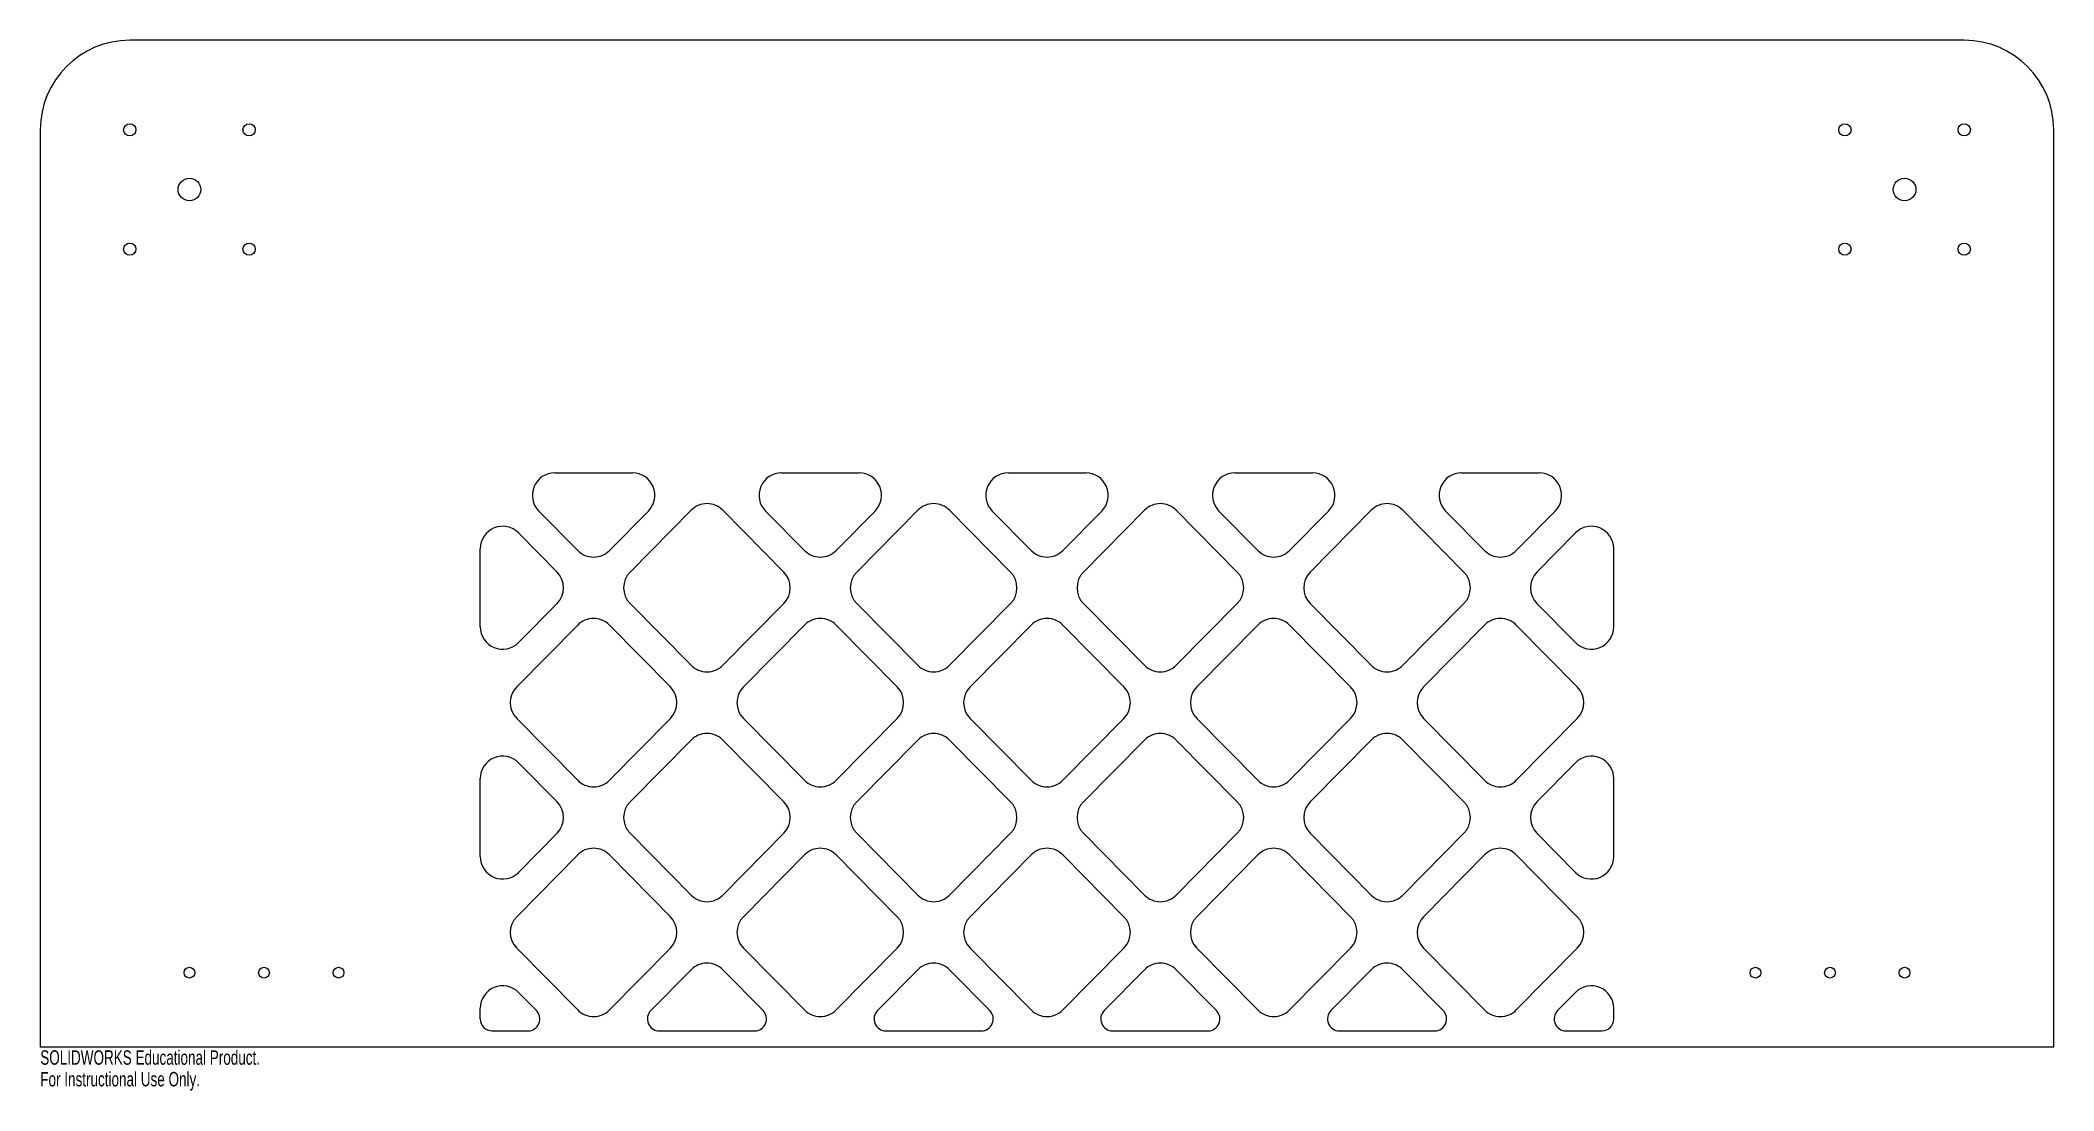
# Model space of a CAD drawing. Header units: millimetres. Extents: x -338 to 338, y -15 to 338.
import ezdxf

# ---------------------------------------------------------------- set-up
doc = ezdxf.new("R2010")
doc.units = ezdxf.units.MM
doc.styles.add('SLDTEXTSTYLE0', font='TXT', dxfattribs={"width": 0.7})

msp = doc.modelspace()

# ---------------------------------------------------------------- linework, layer by layer
at = {"color": 7, "linetype": 'Continuous', "lineweight": 25}
for p, q in [((307.5, 337.5), (-307.5, 337.5)), ((-337.5, 307.5), (-337.5, 0)), ((337.5, 0), (337.5, 307.5)), ((-165.03, 192.5), (-138.97, 192.5)), ((-89.03, 192.5), (-62.97, 192.5)), ((-13.03, 192.5), (13.03, 192.5)), ((62.97, 192.5), (89.03, 192.5)), ((138.97, 192.5), (165.03, 192.5)), ((-170.37, 179.73), (-157.34, 166.53)), ((-146.66, 166.53), (-133.63, 179.73)), ((-139.77, 159.27), (-119.34, 179.97)), ((-108.66, 179.97), (-88.23, 159.27)), ((-94.37, 179.73), (-81.34, 166.53)), ((-70.66, 166.53), (-57.63, 179.73)), ((-63.77, 159.27), (-43.34, 179.97)), ((-32.66, 179.97), (-12.23, 159.27)), ((-18.37, 179.73), (-5.34, 166.53)), ((5.34, 166.53), (18.37, 179.73)), ((12.23, 159.27), (32.66, 179.97)), ((43.34, 179.97), (63.77, 159.27)), ((57.63, 179.73), (70.66, 166.53)), ((81.34, 166.53), (94.37, 179.73)), ((88.23, 159.27), (108.66, 179.97)), ((119.34, 179.97), (139.77, 159.27)), ((133.63, 179.73), (146.66, 166.53)), ((157.34, 166.53), (170.37, 179.73)), ((-177.16, 172.38), (-164.23, 159.27)), ((164.23, 159.27), (177.16, 172.38)), ((-190, 140.89), (-190, 167.11)), ((190, 140.89), (190, 167.11)), ((-177.16, 135.62), (-164.23, 148.73)), ((-139.77, 148.73), (-119.34, 128.03)), ((-108.66, 128.03), (-88.23, 148.73)), ((-63.77, 148.73), (-43.34, 128.03)), ((-32.66, 128.03), (-12.23, 148.73)), ((12.23, 148.73), (32.66, 128.03)), ((43.34, 128.03), (63.77, 148.73)), ((88.23, 148.73), (108.66, 128.03)), ((119.34, 128.03), (139.77, 148.73)), ((164.23, 148.73), (177.16, 135.62)), ((-177.77, 120.77), (-157.34, 141.47)), ((-146.66, 141.47), (-126.23, 120.77)), ((-101.77, 120.77), (-81.34, 141.47)), ((-70.66, 141.47), (-50.23, 120.77)), ((-25.77, 120.77), (-5.34, 141.47)), ((5.34, 141.47), (25.77, 120.77)), ((50.23, 120.77), (70.66, 141.47)), ((81.34, 141.47), (101.77, 120.77)), ((126.23, 120.77), (146.66, 141.47)), ((157.34, 141.47), (177.77, 120.77)), ((-177.77, 110.23), (-157.34, 89.53)), ((-146.66, 89.53), (-126.23, 110.23)), ((-101.77, 110.23), (-81.34, 89.53)), ((-70.66, 89.53), (-50.23, 110.23)), ((-25.77, 110.23), (-5.34, 89.53)), ((5.34, 89.53), (25.77, 110.23)), ((50.23, 110.23), (70.66, 89.53)), ((81.34, 89.53), (101.77, 110.23)), ((126.23, 110.23), (146.66, 89.53)), ((157.34, 89.53), (177.77, 110.23)), ((-139.77, 82.27), (-119.34, 102.97)), ((-108.66, 102.97), (-88.23, 82.27)), ((-63.77, 82.27), (-43.34, 102.97)), ((-32.66, 102.97), (-12.23, 82.27)), ((12.23, 82.27), (32.66, 102.97)), ((43.34, 102.97), (63.77, 82.27)), ((88.23, 82.27), (108.66, 102.97)), ((119.34, 102.97), (139.77, 82.27)), ((-177.16, 95.38), (-164.23, 82.27)), ((164.23, 82.27), (177.16, 95.38)), ((-190, 63.89), (-190, 90.11)), ((190, 63.89), (190, 90.11)), ((-177.16, 58.62), (-164.23, 71.73)), ((-139.77, 71.73), (-119.34, 51.03)), ((-108.66, 51.03), (-88.23, 71.73)), ((-63.77, 71.73), (-43.34, 51.03)), ((-32.66, 51.03), (-12.23, 71.73)), ((12.23, 71.73), (32.66, 51.03)), ((43.34, 51.03), (63.77, 71.73)), ((88.23, 71.73), (108.66, 51.03)), ((119.34, 51.03), (139.77, 71.73)), ((164.23, 71.73), (177.16, 58.62)), ((-177.77, 43.77), (-157.34, 64.47)), ((-146.66, 64.47), (-126.23, 43.77)), ((-101.77, 43.77), (-81.34, 64.47)), ((-70.66, 64.47), (-50.23, 43.77)), ((-25.77, 43.77), (-5.34, 64.47)), ((5.34, 64.47), (25.77, 43.77)), ((50.23, 43.77), (70.66, 64.47)), ((81.34, 64.47), (101.77, 43.77)), ((126.23, 43.77), (146.66, 64.47)), ((157.34, 64.47), (177.77, 43.77)), ((-177.77, 33.23), (-157.34, 12.53)), ((-146.66, 12.53), (-126.23, 33.23)), ((-101.77, 33.23), (-81.34, 12.53)), ((-70.66, 12.53), (-50.23, 33.23)), ((-25.77, 33.23), (-5.34, 12.53)), ((5.34, 12.53), (25.77, 33.23)), ((50.23, 33.23), (70.66, 12.53)), ((81.34, 12.53), (101.77, 33.23)), ((126.23, 33.23), (146.66, 12.53)), ((157.34, 12.53), (177.77, 33.23)), ((-132.82, 12.31), (-119.34, 25.97)), ((-108.66, 25.97), (-95.18, 12.31)), ((-56.82, 12.31), (-43.34, 25.97)), ((-32.66, 25.97), (-19.18, 12.31)), ((19.18, 12.31), (32.66, 25.97)), ((43.34, 25.97), (56.82, 12.31)), ((95.18, 12.31), (108.66, 25.97)), ((119.34, 25.97), (132.82, 12.31)), ((-177.16, 18.38), (-171.18, 12.31)), ((171.18, 12.31), (177.16, 18.38)), ((-190, 9.5), (-190, 13.11)), ((190, 9.5), (190, 13.11)), ((337.5, 0), (-337.5, 0)), ((-186, 5.5), (-174.02, 5.5)), ((-129.98, 5.5), (-98.02, 5.5)), ((-53.98, 5.5), (-22.02, 5.5)), ((22.02, 5.5), (53.98, 5.5)), ((98.02, 5.5), (129.98, 5.5)), ((174.02, 5.5), (186, 5.5))]:
    msp.add_line(p, q, dxfattribs=at)
for centre, radius in [((-307.5, 307.5), 2.05), ((-267.5, 307.5), 2.05), ((267.5, 307.5), 2.05), ((307.5, 307.5), 2.05), ((-287.5, 287.5), 3.8), ((287.5, 287.5), 3.8), ((-307.5, 267.5), 2.05), ((-267.5, 267.5), 2.05), ((267.5, 267.5), 2.05), ((307.5, 267.5), 2.05), ((-287.5, 25), 1.8), ((-262.5, 25), 1.8), ((-237.5, 25), 1.8), ((237.5, 25), 1.8), ((262.5, 25), 1.8), ((287.5, 25), 1.8)]:
    msp.add_circle(centre, radius, dxfattribs=at)
for centre, radius, start, end in [((-307.5, 307.5), 30, 90, 180), ((307.5, 307.5), 30, 0, 90), ((-165.03, 185), 7.5, 90, 224.62552), ((-138.97, 185), 7.5, 315.37448, 90), ((-89.03, 185), 7.5, 90, 224.62552), ((-62.97, 185), 7.5, 315.37448, 90), ((-13.03, 185), 7.5, 90, 224.62552), ((13.03, 185), 7.5, 315.37448, 90), ((62.97, 185), 7.5, 90, 224.62552), ((89.03, 185), 7.5, 315.37448, 90), ((138.97, 185), 7.5, 90, 224.62552), ((165.03, 185), 7.5, 315.37448, 90), ((-114, 174.71), 7.5, 44.62552, 135.37448), ((-38, 174.71), 7.5, 44.62552, 135.37448), ((38, 174.71), 7.5, 44.62552, 135.37448), ((114, 174.71), 7.5, 44.62552, 135.37448), ((-182.5, 167.11), 7.5, 44.62552, 180), ((182.5, 167.11), 7.5, 0, 135.37448), ((-152, 171.79), 7.5, 224.62552, 315.37448), ((-76, 171.79), 7.5, 224.62552, 315.37448), ((0, 171.79), 7.5, 224.62552, 315.37448), ((76, 171.79), 7.5, 224.62552, 315.37448), ((152, 171.79), 7.5, 224.62552, 315.37448), ((-169.56, 154), 7.5, 315.37448, 44.62552), ((-134.44, 154), 7.5, 135.37448, 224.62552), ((-93.56, 154), 7.5, 315.37448, 44.62552), ((-58.44, 154), 7.5, 135.37448, 224.62552), ((-17.56, 154), 7.5, 315.37448, 44.62552), ((17.56, 154), 7.5, 135.37448, 224.62552), ((58.44, 154), 7.5, 315.37448, 44.62552), ((93.56, 154), 7.5, 135.37448, 224.62552), ((134.44, 154), 7.5, 315.37448, 44.62552), ((169.56, 154), 7.5, 135.37448, 224.62552), ((-152, 136.21), 7.5, 44.62552, 135.37448), ((-76, 136.21), 7.5, 44.62552, 135.37448), ((0, 136.21), 7.5, 44.62552, 135.37448), ((76, 136.21), 7.5, 44.62552, 135.37448), ((152, 136.21), 7.5, 44.62552, 135.37448), ((-182.5, 140.89), 7.5, 180, 315.37448), ((182.5, 140.89), 7.5, 224.62552, 0), ((-114, 133.29), 7.5, 224.62552, 315.37448), ((-38, 133.29), 7.5, 224.62552, 315.37448), ((38, 133.29), 7.5, 224.62552, 315.37448), ((114, 133.29), 7.5, 224.62552, 315.37448), ((-172.44, 115.5), 7.5, 135.37448, 224.62552), ((-131.56, 115.5), 7.5, 315.37448, 44.62552), ((-96.44, 115.5), 7.5, 135.37448, 224.62552), ((-55.56, 115.5), 7.5, 315.37448, 44.62552), ((-20.44, 115.5), 7.5, 135.37448, 224.62552), ((20.44, 115.5), 7.5, 315.37448, 44.62552), ((55.56, 115.5), 7.5, 135.37448, 224.62552), ((96.44, 115.5), 7.5, 315.37448, 44.62552), ((131.56, 115.5), 7.5, 135.37448, 224.62552), ((172.44, 115.5), 7.5, 315.37448, 44.62552), ((-114, 97.71), 7.5, 44.62552, 135.37448), ((-38, 97.71), 7.5, 44.62552, 135.37448), ((38, 97.71), 7.5, 44.62552, 135.37448), ((114, 97.71), 7.5, 44.62552, 135.37448), ((-182.5, 90.11), 7.5, 44.62552, 180), ((182.5, 90.11), 7.5, 0, 135.37448), ((-152, 94.79), 7.5, 224.62552, 315.37448), ((-76, 94.79), 7.5, 224.62552, 315.37448), ((0, 94.79), 7.5, 224.62552, 315.37448), ((76, 94.79), 7.5, 224.62552, 315.37448), ((152, 94.79), 7.5, 224.62552, 315.37448), ((-169.56, 77), 7.5, 315.37448, 44.62552), ((-134.44, 77), 7.5, 135.37448, 224.62552), ((-93.56, 77), 7.5, 315.37448, 44.62552), ((-58.44, 77), 7.5, 135.37448, 224.62552), ((-17.56, 77), 7.5, 315.37448, 44.62552), ((17.56, 77), 7.5, 135.37448, 224.62552), ((58.44, 77), 7.5, 315.37448, 44.62552), ((93.56, 77), 7.5, 135.37448, 224.62552), ((134.44, 77), 7.5, 315.37448, 44.62552), ((169.56, 77), 7.5, 135.37448, 224.62552), ((-182.5, 63.89), 7.5, 180, 315.37448), ((-152, 59.21), 7.5, 44.62552, 135.37448), ((-76, 59.21), 7.5, 44.62552, 135.37448), ((0, 59.21), 7.5, 44.62552, 135.37448), ((76, 59.21), 7.5, 44.62552, 135.37448), ((152, 59.21), 7.5, 44.62552, 135.37448), ((182.5, 63.89), 7.5, 224.62552, 0), ((-114, 56.29), 7.5, 224.62552, 315.37448), ((-38, 56.29), 7.5, 224.62552, 315.37448), ((38, 56.29), 7.5, 224.62552, 315.37448), ((114, 56.29), 7.5, 224.62552, 315.37448), ((-172.44, 38.5), 7.5, 135.37448, 224.62552), ((-131.56, 38.5), 7.5, 315.37448, 44.62552), ((-96.44, 38.5), 7.5, 135.37448, 224.62552), ((-55.56, 38.5), 7.5, 315.37448, 44.62552), ((-20.44, 38.5), 7.5, 135.37448, 224.62552), ((20.44, 38.5), 7.5, 315.37448, 44.62552), ((55.56, 38.5), 7.5, 135.37448, 224.62552), ((96.44, 38.5), 7.5, 315.37448, 44.62552), ((131.56, 38.5), 7.5, 135.37448, 224.62552), ((172.44, 38.5), 7.5, 315.37448, 44.62552), ((-114, 20.71), 7.5, 44.62552, 135.37448), ((-38, 20.71), 7.5, 44.62552, 135.37448), ((38, 20.71), 7.5, 44.62552, 135.37448), ((114, 20.71), 7.5, 44.62552, 135.37448), ((-182.5, 13.11), 7.5, 44.62552, 180), ((182.5, 13.11), 7.5, 0, 135.37448), ((-186, 9.5), 4, 180, 270), ((-174.02, 9.5), 4, 270, 44.62552), ((-152, 17.79), 7.5, 224.62552, 315.37448), ((-129.98, 9.5), 4, 135.37448, 270), ((-98.02, 9.5), 4, 270, 44.62552), ((-76, 17.79), 7.5, 224.62552, 315.37448), ((-53.98, 9.5), 4, 135.37448, 270), ((-22.02, 9.5), 4, 270, 44.62552), ((0, 17.79), 7.5, 224.62552, 315.37448), ((22.02, 9.5), 4, 135.37448, 270), ((53.98, 9.5), 4, 270, 44.62552), ((76, 17.79), 7.5, 224.62552, 315.37448), ((98.02, 9.5), 4, 135.37448, 270), ((129.98, 9.5), 4, 270, 44.62552), ((152, 17.79), 7.5, 224.62552, 315.37448), ((174.02, 9.5), 4, 135.37448, 270), ((186, 9.5), 4, 270, 0)]:
    msp.add_arc(centre, radius, start, end, dxfattribs=at)

# ---------------------------------------------------------------- texts
at = {"color": 7, "linetype": 'Continuous', "char_height": 4.8336, "attachment_point": 1, "style": 'SLDTEXTSTYLE0'}
for s, insert in [('SOLIDWORKS Educational Product.', (-337.5, -1.02)), ('For Instructional Use Only.', (-337.5, -8.27))]:
    msp.add_mtext(s, dxfattribs=dict(at, insert=insert))

doc.saveas('drawing.dxf')
